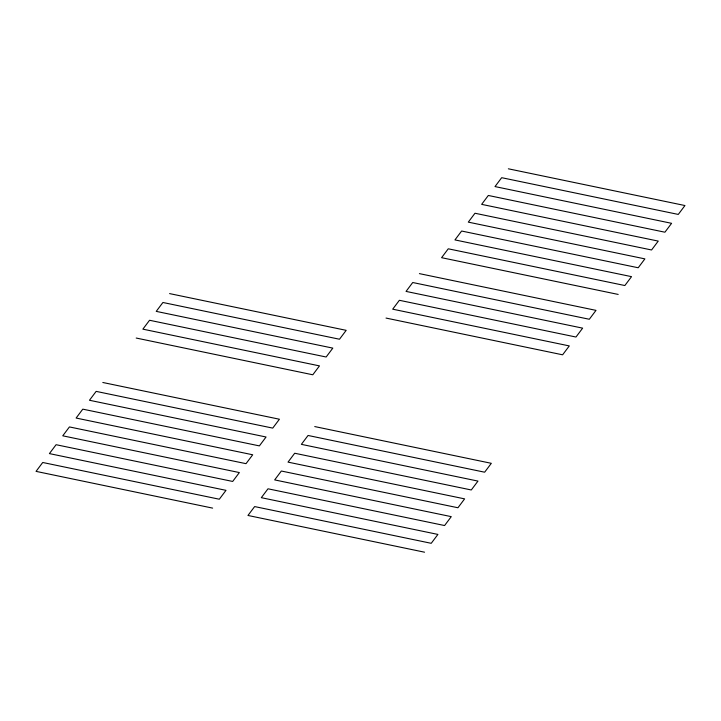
<?xml version="1.0" encoding="UTF-8"?>
<svg xmlns="http://www.w3.org/2000/svg" width="721" height="721" viewBox="0 0 721 721"><rect width="100%" height="100%" fill="white"/><g stroke="black" fill="none" stroke-linecap="round" stroke-linejoin="round"><path stroke-width="1.08" d="M508.359 168.804L684.95 205.539L678.272 214.425L501.681 177.69L495.003 186.577L671.593 223.321L664.915 232.207L488.324 195.463L481.646 204.358L658.246 241.093L651.568 249.98L474.977 213.245L468.299 222.131L644.889 258.875L638.211 267.761L461.62 231.026L454.942 239.913L631.533 276.648L624.855 285.534L448.264 248.799L441.585 257.685L618.185 294.429M419.406 273.629L595.997 310.363L589.318 319.259L412.727 282.515L406.049 291.41L582.649 328.145L575.971 337.031L399.371 300.296L392.702 309.183L569.293 345.918L562.614 354.813L386.023 318.069M169.588 293.6L346.179 330.335L339.501 339.23L162.91 302.487L156.232 311.373L332.823 348.117L326.144 357.003L149.553 320.268L142.875 329.155L319.475 365.889L312.797 374.785L136.206 338.041M102.815 382.49L279.415 419.225L272.736 428.112L96.145 391.377L89.467 400.263L266.058 436.998L259.38 445.893L82.789 409.149L76.111 418.045L252.701 454.78L246.023 463.666L69.432 426.931L62.754 435.817L239.354 472.561L232.676 481.448L56.085 444.704L49.407 453.599L225.997 490.334L219.319 499.22L42.728 462.485L36.05 471.372L212.641 508.116M314.735 426.571L491.325 463.315L484.647 472.201L308.056 435.466L301.378 444.352L477.969 481.087L471.291 489.974L294.7 453.239L288.021 462.125L464.612 498.869L457.943 507.755L281.343 471.02L274.674 479.907L451.265 516.642L444.587 525.537L267.996 488.793L261.317 497.679L437.908 534.423L431.23 543.31L254.639 506.575L247.961 515.461L424.552 552.196"/></g></svg>
